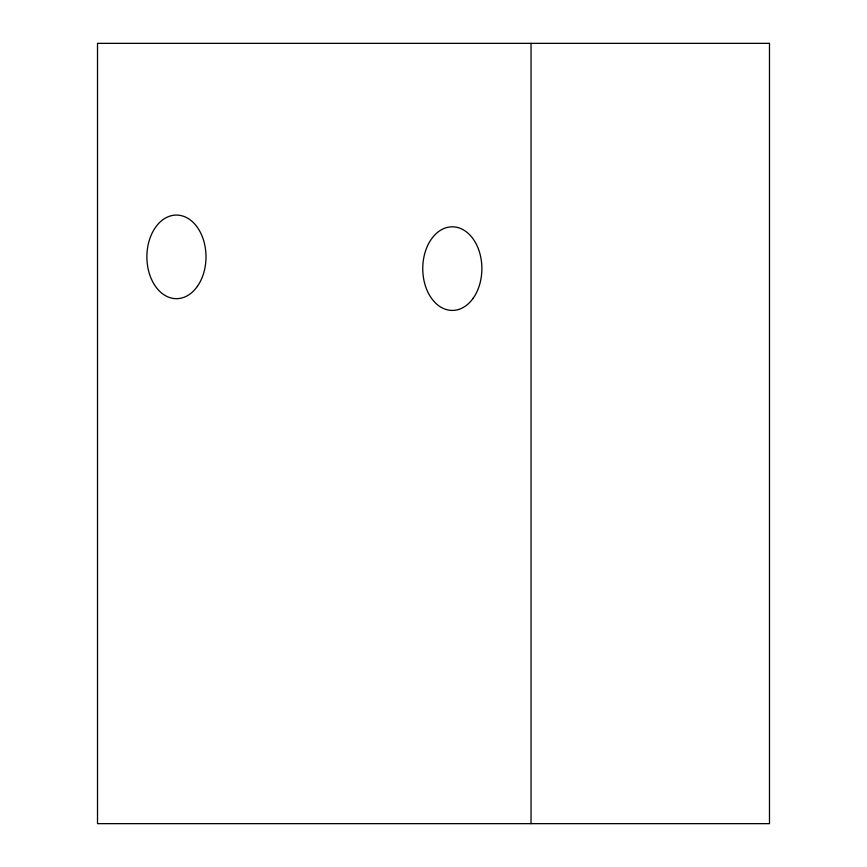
<?xml version="1.0" encoding="UTF-8"?>
<svg xmlns="http://www.w3.org/2000/svg" width="867" height="867" viewBox="0 0 867 867"><rect width="100%" height="100%" fill="white"/><g stroke="black" fill="none" stroke-linecap="round" stroke-linejoin="round"><path stroke-width="1.3" d="M531.038 43.35L531.038 823.65M769.484 43.35L97.516 43.35L97.516 823.65L769.484 823.65L769.484 43.35M473.219 298.172A41.8 29.554 -90 0 0 459.965 228.238A41.8 29.554 -90 0 0 423.768 279.434A41.8 29.554 -90 0 0 473.219 298.172M197.34 286.424A41.8 29.554 -90 0 0 184.086 216.49A41.8 29.554 -90 0 0 147.889 267.686A41.8 29.554 -90 0 0 197.34 286.424"/></g></svg>
